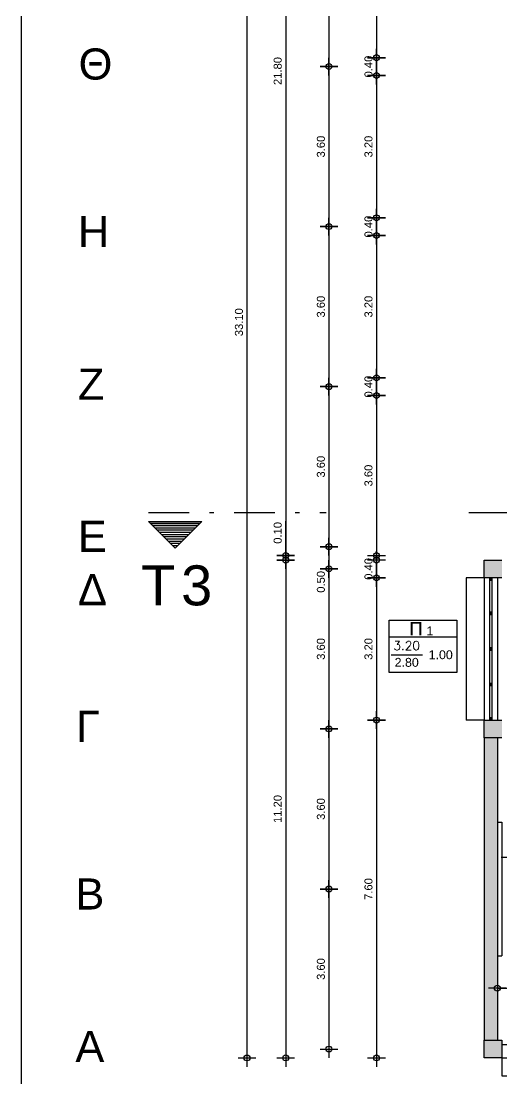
# Model space of a CAD drawing. Header units: metres. Extents: x 0 to 132, y -109 to 310.
# Drawn here: x 1 to 11.82, y 92.83 to 116.63 of the extents above; entities that cross this region are included whole.
import ezdxf

# ---------------------------------------------------------------- set-up
doc = ezdxf.new("R2010")
doc.units = ezdxf.units.M
doc.header["$LTSCALE"] = 0.036
doc.linetypes.add('DASHDOTX2', pattern=[50.8, 25.4, -12.7, 0, -12.7])
doc.layers.get('Defpoints').update_dxf_attribs({"color": 252})
for name, color, linetype in [('arxitektonika', 254, 'Continuous'), ('BORDER', 252, 'Continuous'), ('DIMBLK', 252, 'Continuous'), ('Grammata', 252, 'Continuous'), ('LAYER-ON', 252, 'Continuous'), ('Parathira', 252, 'Continuous')]:
    doc.layers.add(name, color=color, linetype=linetype)
doc.styles.add('COMU-N', font='arial.ttf')
doc.styles.get("Standard").update_dxf_attribs({"font": 'arial.ttf'})
doc.dimstyles.new('CADWDOT', dxfattribs={"dimscale": 0.1, "dimtxt": 1.8, "dimasz": 0.08, "dimexe": 2, "dimexo": 0, "dimgap": 0.09, "dimtad": 0, "dimrnd": 0.001, "dimzin": 0, "dimdsep": 46, "dimtxsty": 'Standard', "dimblk1": 'ARTDIM', "dimblk2": 'ARTDIM', "dimsah": 1, "dimcen": 0.09, "dimdle": 0.05, "dimse1": 1, "dimse2": 1, "dimadec": 0, "dimazin": 0, "dimtfac": 1, "dimtmove": 0, "dimatfit": 3, "dimldrblk": 'ARTDIM', "dimfxl": 2, "dimtvp": 0.9999, "dimtolj": 1, "dimtzin": 0, "dimarcsym": 0})

# ---------------------------------------------------------------- blocks, each defined once
blk = doc.blocks.new('art103')
at = {"layer": 'BORDER'}
blk.add_line((0.25, 14.6), (0.25, 0.25), dxfattribs=at)
blk = doc.blocks.new('A$C3D465094')
at = {"layer": 'Parathira'}
for p, q in [((0.175, 0), (0.175, -3.2)), ((0.225, 0), (0.175, 0)), ((0.175, 0), (0.175, -0.05)), ((0.185, 0), (0.185, -0.05)), ((0.195, 0), (0.195, -0.05)), ((0.205, 0), (0.205, -0.05)), ((0.215, 0), (0.215, -0.05)), ((0.225, 0), (0.225, -3.2)), ((0.225, -0.05), (0.225, 0)), ((0.175, -0.05), (0.225, -0.05)), ((0.225, -0.775), (0.175, -0.775)), ((0.175, -0.775), (0.175, -0.825)), ((0.175, -0.825), (0.225, -0.825)), ((0.185, -0.775), (0.185, -0.825)), ((0.195, -0.775), (0.195, -0.825)), ((0.205, -0.775), (0.205, -0.825)), ((0.215, -0.775), (0.215, -0.825)), ((0.225, -0.825), (0.225, -0.775)), ((0.225, -1.575), (0.175, -1.575)), ((0.175, -1.575), (0.175, -1.625)), ((0.175, -1.625), (0.225, -1.625)), ((0.185, -1.575), (0.185, -1.625)), ((0.195, -1.575), (0.195, -1.625)), ((0.205, -1.575), (0.205, -1.625)), ((0.215, -1.575), (0.215, -1.625)), ((0.225, -1.625), (0.225, -1.575)), ((0.225, -2.375), (0.175, -2.375)), ((0.175, -2.375), (0.175, -2.425)), ((0.185, -2.375), (0.185, -2.425)), ((0.195, -2.375), (0.195, -2.425)), ((0.205, -2.375), (0.205, -2.425)), ((0.215, -2.375), (0.215, -2.425)), ((0.225, -2.425), (0.225, -2.375)), ((0.175, -2.425), (0.225, -2.425)), ((0.225, -3.15), (0.175, -3.15)), ((0.175, -3.15), (0.175, -3.2)), ((0.175, -3.2), (0.225, -3.2)), ((0.185, -3.15), (0.185, -3.2)), ((0.195, -3.15), (0.195, -3.2)), ((0.205, -3.15), (0.205, -3.2)), ((0.215, -3.15), (0.215, -3.2)), ((0.225, -3.2), (0.225, -3.15))]:
    blk.add_line(p, q, dxfattribs=at)
blk = doc.blocks.new('ARTDIM')
at = {"layer": 'DIMBLK'}
for p, q in [((-24.9975, 0), (24.9975, 0)), ((0, -24.9975), (0, 24.9975))]:
    blk.add_line(p, q, dxfattribs=at)
blk.add_circle((0, 0), 8.25, dxfattribs=at)
blk = doc.blocks.new('*D343')
at = {"layer": 'arxitektonika', "color": 0, "lineweight": -2}
blk.add_line((8.997, 118.997), (8.997, 115.813), dxfattribs=at)
at = {"layer": 'Defpoints', "color": 0, "transparency": 16777216}
for p in [(11.418, 119.005), (8.997, 115.805), (11.418, 115.805)]:
    blk.add_point(p, dxfattribs=at)
at = {"layer": 'arxitektonika', "color": 0, "lineweight": -2, "xscale": 0.008, "yscale": 0.008, "zscale": 0.008}
for p, rotation in [((8.997, 119.005), 90), ((8.997, 115.805), 270)]:
    blk.add_blockref('ARTDIM', p, dxfattribs=dict(at, rotation=rotation))
at = {"layer": 'arxitektonika', "color": 0, "insert": (8.817, 117.405), "char_height": 0.18, "attachment_point": 5, "rotation": 90}
blk.add_mtext('\\A1;3.20', dxfattribs=at)
blk = doc.blocks.new('*D344')
at = {"layer": 'arxitektonika', "color": 0, "lineweight": -2}
blk.add_line((8.997, 115.797), (8.997, 115.413), dxfattribs=at)
at = {"layer": 'Defpoints', "color": 0, "transparency": 16777216}
for p in [(11.418, 115.805), (8.997, 115.405), (11.418, 115.405)]:
    blk.add_point(p, dxfattribs=at)
at = {"layer": 'arxitektonika', "color": 0, "lineweight": -2, "xscale": 0.008, "yscale": 0.008, "zscale": 0.008}
for p, rotation in [((8.997, 115.805), 90), ((8.997, 115.405), 270)]:
    blk.add_blockref('ARTDIM', p, dxfattribs=dict(at, rotation=rotation))
at = {"layer": 'arxitektonika', "color": 0, "insert": (8.817, 115.605), "char_height": 0.18, "attachment_point": 5, "rotation": 90}
blk.add_mtext('\\A1;0.40', dxfattribs=at)
blk = doc.blocks.new('*D345')
at = {"layer": 'arxitektonika', "color": 0, "lineweight": -2}
blk.add_line((8.997, 115.397), (8.997, 112.213), dxfattribs=at)
at = {"layer": 'Defpoints', "color": 0, "transparency": 16777216}
for p in [(11.418, 115.405), (8.997, 112.205), (11.418, 112.205)]:
    blk.add_point(p, dxfattribs=at)
at = {"layer": 'arxitektonika', "color": 0, "lineweight": -2, "xscale": 0.008, "yscale": 0.008, "zscale": 0.008}
for p, rotation in [((8.997, 115.405), 90), ((8.997, 112.205), 270)]:
    blk.add_blockref('ARTDIM', p, dxfattribs=dict(at, rotation=rotation))
at = {"layer": 'arxitektonika', "color": 0, "insert": (8.817, 113.805), "char_height": 0.18, "attachment_point": 5, "rotation": 90}
blk.add_mtext('\\A1;3.20', dxfattribs=at)
blk = doc.blocks.new('*D346')
at = {"layer": 'arxitektonika', "color": 0, "lineweight": -2}
blk.add_line((8.997, 112.197), (8.997, 111.813), dxfattribs=at)
at = {"layer": 'Defpoints', "color": 0, "transparency": 16777216}
for p in [(11.418, 112.205), (8.997, 111.805), (11.418, 111.805)]:
    blk.add_point(p, dxfattribs=at)
at = {"layer": 'arxitektonika', "color": 0, "lineweight": -2, "xscale": 0.008, "yscale": 0.008, "zscale": 0.008}
for p, rotation in [((8.997, 112.205), 90), ((8.997, 111.805), 270)]:
    blk.add_blockref('ARTDIM', p, dxfattribs=dict(at, rotation=rotation))
at = {"layer": 'arxitektonika', "color": 0, "insert": (8.817, 112.005), "char_height": 0.18, "attachment_point": 5, "rotation": 90}
blk.add_mtext('\\A1;0.40', dxfattribs=at)
blk = doc.blocks.new('*D347')
at = {"layer": 'arxitektonika', "color": 0, "lineweight": -2}
blk.add_line((8.997, 111.797), (8.997, 108.613), dxfattribs=at)
at = {"layer": 'Defpoints', "color": 0, "transparency": 16777216}
for p in [(11.418, 111.805), (8.997, 108.605), (11.418, 108.605)]:
    blk.add_point(p, dxfattribs=at)
at = {"layer": 'arxitektonika', "color": 0, "lineweight": -2, "xscale": 0.008, "yscale": 0.008, "zscale": 0.008}
for p, rotation in [((8.997, 111.805), 90), ((8.997, 108.605), 270)]:
    blk.add_blockref('ARTDIM', p, dxfattribs=dict(at, rotation=rotation))
at = {"layer": 'arxitektonika', "color": 0, "insert": (8.817, 110.205), "char_height": 0.18, "attachment_point": 5, "rotation": 90}
blk.add_mtext('\\A1;3.20', dxfattribs=at)
blk = doc.blocks.new('*D348')
at = {"layer": 'arxitektonika', "color": 0, "lineweight": -2}
blk.add_line((8.997, 108.213), (8.997, 108.597), dxfattribs=at)
at = {"layer": 'Defpoints', "color": 0, "transparency": 16777216}
for p in [(8.997, 108.605), (11.418, 108.605), (11.418, 108.205)]:
    blk.add_point(p, dxfattribs=at)
at = {"layer": 'arxitektonika', "color": 0, "lineweight": -2, "xscale": 0.008, "yscale": 0.008, "zscale": 0.008}
for p, rotation in [((8.997, 108.605), 90), ((8.997, 108.205), 270)]:
    blk.add_blockref('ARTDIM', p, dxfattribs=dict(at, rotation=rotation))
at = {"layer": 'arxitektonika', "color": 0, "insert": (8.817, 108.405), "char_height": 0.18, "attachment_point": 5, "rotation": 90}
blk.add_mtext('\\A1;0.40', dxfattribs=at)
blk = doc.blocks.new('*D349')
at = {"layer": 'arxitektonika', "color": 0, "lineweight": -2}
blk.add_line((8.997, 108.197), (8.997, 104.613), dxfattribs=at)
at = {"layer": 'Defpoints', "color": 0, "transparency": 16777216}
for p in [(11.418, 108.205), (8.997, 104.605), (11.418, 104.605)]:
    blk.add_point(p, dxfattribs=at)
at = {"layer": 'arxitektonika', "color": 0, "lineweight": -2, "xscale": 0.008, "yscale": 0.008, "zscale": 0.008}
for p, rotation in [((8.997, 108.205), 90), ((8.997, 104.605), 270)]:
    blk.add_blockref('ARTDIM', p, dxfattribs=dict(at, rotation=rotation))
at = {"layer": 'arxitektonika', "color": 0, "insert": (8.817, 106.405), "char_height": 0.18, "attachment_point": 5, "rotation": 90}
blk.add_mtext('\\A1;3.60', dxfattribs=at)
blk = doc.blocks.new('*D350')
at = {"layer": 'arxitektonika', "color": 0, "lineweight": -2}
for p, q in [((6.954, 104.605), (6.954, 105.382)), ((6.954, 104.513), (6.954, 104.597))]:
    blk.add_line(p, q, dxfattribs=at)
at = {"layer": 'Defpoints', "color": 0, "transparency": 16777216}
for p in [(6.954, 104.505), (7.35, 104.605), (7.35, 104.505)]:
    blk.add_point(p, dxfattribs=at)
at = {"layer": 'arxitektonika', "color": 0, "lineweight": -2, "xscale": 0.008, "yscale": 0.008, "zscale": 0.008}
for p, rotation in [((6.954, 104.605), 90), ((6.954, 104.505), 270)]:
    blk.add_blockref('ARTDIM', p, dxfattribs=dict(at, rotation=rotation))
at = {"layer": 'arxitektonika', "color": 0, "insert": (6.774, 105.116), "char_height": 0.18, "attachment_point": 5, "rotation": 90}
blk.add_mtext('\\A1;0.10', dxfattribs=at)
blk = doc.blocks.new('*D351')
at = {"layer": 'arxitektonika', "color": 0, "lineweight": -2}
blk.add_line((8.997, 104.497), (8.997, 104.113), dxfattribs=at)
at = {"layer": 'Defpoints', "color": 0, "transparency": 16777216}
for p in [(9.913, 104.505), (8.997, 104.105), (9.913, 104.105)]:
    blk.add_point(p, dxfattribs=at)
at = {"layer": 'arxitektonika', "color": 0, "lineweight": -2, "xscale": 0.008, "yscale": 0.008, "zscale": 0.008}
for p, rotation in [((8.997, 104.505), 90), ((8.997, 104.105), 270)]:
    blk.add_blockref('ARTDIM', p, dxfattribs=dict(at, rotation=rotation))
at = {"layer": 'arxitektonika', "color": 0, "insert": (8.817, 104.305), "char_height": 0.18, "attachment_point": 5, "rotation": 90}
blk.add_mtext('\\A1;0.40', dxfattribs=at)
blk = doc.blocks.new('*D352')
at = {"layer": 'arxitektonika', "color": 0, "lineweight": -2}
blk.add_line((8.997, 104.097), (8.997, 100.913), dxfattribs=at)
at = {"layer": 'Defpoints', "color": 0, "transparency": 16777216}
for p in [(9.913, 104.105), (8.997, 100.905), (9.913, 100.905)]:
    blk.add_point(p, dxfattribs=at)
at = {"layer": 'arxitektonika', "color": 0, "lineweight": -2, "xscale": 0.008, "yscale": 0.008, "zscale": 0.008}
for p, rotation in [((8.997, 104.105), 90), ((8.997, 100.905), 270)]:
    blk.add_blockref('ARTDIM', p, dxfattribs=dict(at, rotation=rotation))
at = {"layer": 'arxitektonika', "color": 0, "insert": (8.817, 102.505), "char_height": 0.18, "attachment_point": 5, "rotation": 90}
blk.add_mtext('\\A1;3.20', dxfattribs=at)
blk = doc.blocks.new('*D353')
at = {"layer": 'arxitektonika', "color": 0, "lineweight": -2}
blk.add_line((8.997, 100.897), (8.997, 93.313), dxfattribs=at)
at = {"layer": 'Defpoints', "color": 0, "transparency": 16777216}
for p in [(9.913, 100.905), (8.997, 93.305), (9.913, 93.305)]:
    blk.add_point(p, dxfattribs=at)
at = {"layer": 'arxitektonika', "color": 0, "lineweight": -2, "xscale": 0.008, "yscale": 0.008, "zscale": 0.008}
for p, rotation in [((8.997, 100.905), 90), ((8.997, 93.305), 270)]:
    blk.add_blockref('ARTDIM', p, dxfattribs=dict(at, rotation=rotation))
at = {"layer": 'arxitektonika', "color": 0, "insert": (8.817, 97.105), "char_height": 0.18, "attachment_point": 5, "rotation": 90}
blk.add_mtext('\\A1;7.60', dxfattribs=at)
blk = doc.blocks.new('*D356')
at = {"layer": 'arxitektonika', "color": 0, "lineweight": -2}
blk.add_line((6.954, 126.397), (6.954, 104.613), dxfattribs=at)
at = {"layer": 'Defpoints', "color": 0, "transparency": 16777216}
for p in [(9.452, 126.405), (6.954, 104.605), (10.588, 104.605)]:
    blk.add_point(p, dxfattribs=at)
at = {"layer": 'arxitektonika', "color": 0, "lineweight": -2, "xscale": 0.008, "yscale": 0.008, "zscale": 0.008}
for p, rotation in [((6.954, 126.405), 90), ((6.954, 104.605), 270)]:
    blk.add_blockref('ARTDIM', p, dxfattribs=dict(at, rotation=rotation))
at = {"layer": 'arxitektonika', "color": 0, "insert": (6.774, 115.505), "char_height": 0.18, "attachment_point": 5, "rotation": 90}
blk.add_mtext('\\A1;21.80', dxfattribs=at)
blk = doc.blocks.new('*D357')
at = {"layer": 'arxitektonika', "color": 0, "lineweight": -2}
blk.add_line((6.954, 104.497), (6.954, 93.313), dxfattribs=at)
at = {"layer": 'Defpoints', "color": 0, "transparency": 16777216}
for p in [(9.083, 104.505), (6.954, 93.305), (9.083, 93.305)]:
    blk.add_point(p, dxfattribs=at)
at = {"layer": 'arxitektonika', "color": 0, "lineweight": -2, "xscale": 0.008, "yscale": 0.008, "zscale": 0.008}
for p, rotation in [((6.954, 104.505), 90), ((6.954, 93.305), 270)]:
    blk.add_blockref('ARTDIM', p, dxfattribs=dict(at, rotation=rotation))
at = {"layer": 'arxitektonika', "color": 0, "insert": (6.774, 98.905), "char_height": 0.18, "attachment_point": 5, "rotation": 90}
blk.add_mtext('\\A1;11.20', dxfattribs=at)
blk = doc.blocks.new('*D358')
at = {"layer": 'arxitektonika', "color": 0, "lineweight": -2}
blk.add_line((6.082, 126.397), (6.082, 93.313), dxfattribs=at)
at = {"layer": 'Defpoints', "color": 0, "transparency": 16777216}
for p in [(9.452, 126.405), (6.082, 93.305), (9.452, 93.305)]:
    blk.add_point(p, dxfattribs=at)
at = {"layer": 'arxitektonika', "color": 0, "lineweight": -2, "xscale": 0.008, "yscale": 0.008, "zscale": 0.008}
for p, rotation in [((6.082, 126.405), 90), ((6.082, 93.305), 270)]:
    blk.add_blockref('ARTDIM', p, dxfattribs=dict(at, rotation=rotation))
at = {"layer": 'arxitektonika', "color": 0, "insert": (5.902, 109.855), "char_height": 0.18, "attachment_point": 5, "rotation": 90}
blk.add_mtext('\\A1;33.10', dxfattribs=at)
blk = doc.blocks.new('*D442')
at = {"layer": 'arxitektonika', "color": 0, "lineweight": -2}
blk.add_line((7.926, 119.197), (7.926, 115.613), dxfattribs=at)
at = {"layer": 'Defpoints', "color": 0, "transparency": 16777216}
for p in [(3.079, 119.205), (3.079, 115.605), (7.926, 115.605)]:
    blk.add_point(p, dxfattribs=at)
at = {"layer": 'arxitektonika', "color": 0, "lineweight": -2, "xscale": 0.008, "yscale": 0.008, "zscale": 0.008}
for p, rotation in [((7.926, 119.205), 90), ((7.926, 115.605), 270)]:
    blk.add_blockref('ARTDIM', p, dxfattribs=dict(at, rotation=rotation))
at = {"layer": 'arxitektonika', "color": 0, "insert": (7.746, 117.405), "char_height": 0.18, "attachment_point": 5, "rotation": 90}
blk.add_mtext('\\A1;3.60', dxfattribs=at)
blk = doc.blocks.new('*D443')
at = {"layer": 'arxitektonika', "color": 0, "lineweight": -2}
blk.add_line((7.926, 115.597), (7.926, 112.013), dxfattribs=at)
at = {"layer": 'Defpoints', "color": 0, "transparency": 16777216}
for p in [(3.079, 115.605), (3.079, 112.005), (7.926, 112.005)]:
    blk.add_point(p, dxfattribs=at)
at = {"layer": 'arxitektonika', "color": 0, "lineweight": -2, "xscale": 0.008, "yscale": 0.008, "zscale": 0.008}
for p, rotation in [((7.926, 115.605), 90), ((7.926, 112.005), 270)]:
    blk.add_blockref('ARTDIM', p, dxfattribs=dict(at, rotation=rotation))
at = {"layer": 'arxitektonika', "color": 0, "insert": (7.746, 113.805), "char_height": 0.18, "attachment_point": 5, "rotation": 90}
blk.add_mtext('\\A1;3.60', dxfattribs=at)
blk = doc.blocks.new('*D444')
at = {"layer": 'arxitektonika', "color": 0, "lineweight": -2}
blk.add_line((7.926, 111.997), (7.926, 108.413), dxfattribs=at)
at = {"layer": 'Defpoints', "color": 0, "transparency": 16777216}
for p in [(3.079, 112.005), (3.079, 108.405), (7.926, 108.405)]:
    blk.add_point(p, dxfattribs=at)
at = {"layer": 'arxitektonika', "color": 0, "lineweight": -2, "xscale": 0.008, "yscale": 0.008, "zscale": 0.008}
for p, rotation in [((7.926, 112.005), 90), ((7.926, 108.405), 270)]:
    blk.add_blockref('ARTDIM', p, dxfattribs=dict(at, rotation=rotation))
at = {"layer": 'arxitektonika', "color": 0, "insert": (7.746, 110.205), "char_height": 0.18, "attachment_point": 5, "rotation": 90}
blk.add_mtext('\\A1;3.60', dxfattribs=at)
blk = doc.blocks.new('*D445')
at = {"layer": 'arxitektonika', "color": 0, "lineweight": -2}
blk.add_line((7.926, 108.397), (7.926, 104.813), dxfattribs=at)
at = {"layer": 'Defpoints', "color": 0, "transparency": 16777216}
for p in [(3.079, 108.405), (3.079, 104.805), (7.926, 104.805)]:
    blk.add_point(p, dxfattribs=at)
at = {"layer": 'arxitektonika', "color": 0, "lineweight": -2, "xscale": 0.008, "yscale": 0.008, "zscale": 0.008}
for p, rotation in [((7.926, 108.405), 90), ((7.926, 104.805), 270)]:
    blk.add_blockref('ARTDIM', p, dxfattribs=dict(at, rotation=rotation))
at = {"layer": 'arxitektonika', "color": 0, "insert": (7.746, 106.605), "char_height": 0.18, "attachment_point": 5, "rotation": 90}
blk.add_mtext('\\A1;3.60', dxfattribs=at)
blk = doc.blocks.new('*D446')
at = {"layer": 'arxitektonika', "color": 0, "lineweight": -2}
for p, q in [((7.926, 104.797), (7.926, 104.313)), ((7.926, 104.305), (7.926, 103.731))]:
    blk.add_line(p, q, dxfattribs=at)
at = {"layer": 'Defpoints', "color": 0, "transparency": 16777216}
for p in [(3.079, 104.805), (3.079, 104.305), (7.926, 104.305)]:
    blk.add_point(p, dxfattribs=at)
at = {"layer": 'arxitektonika', "color": 0, "lineweight": -2, "xscale": 0.008, "yscale": 0.008, "zscale": 0.008}
for p, rotation in [((7.926, 104.805), 90), ((7.926, 104.305), 270)]:
    blk.add_blockref('ARTDIM', p, dxfattribs=dict(at, rotation=rotation))
at = {"layer": 'arxitektonika', "color": 0, "insert": (7.746, 104.014), "char_height": 0.18, "attachment_point": 5, "rotation": 90}
blk.add_mtext('\\A1;0.50', dxfattribs=at)
blk = doc.blocks.new('*D447')
at = {"layer": 'arxitektonika', "color": 0, "lineweight": -2}
blk.add_line((7.926, 104.297), (7.926, 100.713), dxfattribs=at)
at = {"layer": 'Defpoints', "color": 0, "transparency": 16777216}
for p in [(3.079, 104.305), (3.079, 100.705), (7.926, 100.705)]:
    blk.add_point(p, dxfattribs=at)
at = {"layer": 'arxitektonika', "color": 0, "lineweight": -2, "xscale": 0.008, "yscale": 0.008, "zscale": 0.008}
for p, rotation in [((7.926, 104.305), 90), ((7.926, 100.705), 270)]:
    blk.add_blockref('ARTDIM', p, dxfattribs=dict(at, rotation=rotation))
at = {"layer": 'arxitektonika', "color": 0, "insert": (7.746, 102.505), "char_height": 0.18, "attachment_point": 5, "rotation": 90}
blk.add_mtext('\\A1;3.60', dxfattribs=at)
blk = doc.blocks.new('*D448')
at = {"layer": 'arxitektonika', "color": 0, "lineweight": -2}
blk.add_line((7.926, 100.697), (7.926, 97.113), dxfattribs=at)
at = {"layer": 'Defpoints', "color": 0, "transparency": 16777216}
for p in [(3.079, 100.705), (3.079, 97.105), (7.926, 97.105)]:
    blk.add_point(p, dxfattribs=at)
at = {"layer": 'arxitektonika', "color": 0, "lineweight": -2, "xscale": 0.008, "yscale": 0.008, "zscale": 0.008}
for p, rotation in [((7.926, 100.705), 90), ((7.926, 97.105), 270)]:
    blk.add_blockref('ARTDIM', p, dxfattribs=dict(at, rotation=rotation))
at = {"layer": 'arxitektonika', "color": 0, "insert": (7.746, 98.905), "char_height": 0.18, "attachment_point": 5, "rotation": 90}
blk.add_mtext('\\A1;3.60', dxfattribs=at)
blk = doc.blocks.new('*D449')
at = {"layer": 'arxitektonika', "color": 0, "lineweight": -2}
blk.add_line((7.926, 97.097), (7.926, 93.513), dxfattribs=at)
at = {"layer": 'Defpoints', "color": 0, "transparency": 16777216}
for p in [(3.079, 97.105), (3.079, 93.505), (7.926, 93.505)]:
    blk.add_point(p, dxfattribs=at)
at = {"layer": 'arxitektonika', "color": 0, "lineweight": -2, "xscale": 0.008, "yscale": 0.008, "zscale": 0.008}
for p, rotation in [((7.926, 97.105), 90), ((7.926, 93.505), 270)]:
    blk.add_blockref('ARTDIM', p, dxfattribs=dict(at, rotation=rotation))
at = {"layer": 'arxitektonika', "color": 0, "insert": (7.746, 95.305), "char_height": 0.18, "attachment_point": 5, "rotation": 90}
blk.add_mtext('\\A1;3.60', dxfattribs=at)
blk = doc.blocks.new('*D481')
at = {"layer": 'arxitektonika', "color": 0, "lineweight": -2}
blk.add_line((11.725, 94.875), (18.61, 94.875), dxfattribs=at)
at = {"layer": 'Defpoints', "color": 0, "transparency": 16777216}
for p in [(11.717, 95.605), (18.618, 95.605), (18.618, 94.875)]:
    blk.add_point(p, dxfattribs=at)
at = {"layer": 'arxitektonika', "color": 0, "lineweight": -2, "xscale": 0.008, "yscale": 0.008, "zscale": 0.008, "rotation": 180}
blk.add_blockref('ARTDIM', (11.717, 94.875), dxfattribs=at)
at = {"layer": 'arxitektonika', "color": 0, "lineweight": -2, "xscale": 0.008, "yscale": 0.008, "zscale": 0.008}
blk.add_blockref('ARTDIM', (18.618, 94.875), dxfattribs=at)
at = {"layer": 'arxitektonika', "color": 0, "insert": (15.167, 95.055), "char_height": 0.18, "attachment_point": 5}
blk.add_mtext('\\A1;6.90', dxfattribs=at)

msp = doc.modelspace()

# ---------------------------------------------------------------- hatches: boundary and pattern name
at = {"layer": 'arxitektonika'}
for points in [[(11.818, 104.505), (11.418, 104.505), (11.418, 104.105), (11.818, 104.105)], [(11.818, 100.905), (11.418, 100.905), (11.418, 100.505), (11.818, 100.505)], [(11.418, 93.705), (11.718, 93.705), (11.718, 100.505), (11.418, 100.505)], [(11.818, 93.705), (11.418, 93.705), (11.418, 93.305), (11.818, 93.305)]]:
    msp.add_hatch(color=256, dxfattribs=at).paths.add_polyline_path(points)

# ---------------------------------------------------------------- linework, layer by layer
at = {"layer": 'arxitektonika', "linetype": 'DASHDOTX2'}
for p, q in [((3.867, 105.575), (7.867, 105.575)), ((11.074, 105.575), (12.816, 105.575))]:
    msp.add_line(p, q, dxfattribs=at)
at = {"layer": 'arxitektonika'}
for p, q in [((3.867, 105.375), (4.467, 105.375)), ((4.467, 104.775), (3.867, 105.375)), ((5.017, 105.325), (3.917, 105.325)), ((3.917, 105.325), (5.017, 105.325)), ((5.017, 105.325), (3.917, 105.325)), ((4.967, 105.275), (3.967, 105.275)), ((4.917, 105.225), (4.017, 105.225)), ((4.867, 105.175), (4.067, 105.175)), ((4.467, 105.375), (5.067, 105.375)), ((4.467, 104.775), (5.067, 105.375)), ((4.817, 105.125), (4.117, 105.125)), ((4.767, 105.075), (4.167, 105.075)), ((4.717, 105.025), (4.217, 105.025)), ((4.667, 104.975), (4.267, 104.975)), ((4.617, 104.925), (4.317, 104.925)), ((4.567, 104.875), (4.367, 104.875)), ((4.517, 104.825), (4.417, 104.825)), ((11.418, 104.505), (11.818, 104.505)), ((11.418, 104.105), (11.418, 104.505)), ((11.018, 104.105), (11.018, 100.905)), ((11.418, 104.105), (11.018, 104.105)), ((11.818, 104.105), (11.418, 104.105)), ((11.418, 104.105), (11.418, 100.905)), ((11.718, 104.105), (11.718, 100.905)), ((10.805, 102.773), (9.28, 102.773)), ((9.33, 102.373), (10.03, 102.373)), ((11.418, 100.905), (11.018, 100.905)), ((11.418, 100.505), (11.418, 100.905)), ((11.418, 100.905), (11.818, 100.905)), ((11.818, 100.505), (11.418, 100.505)), ((11.418, 100.505), (11.418, 93.705)), ((11.718, 100.505), (11.718, 93.705)), ((11.717, 98.605), (11.817, 98.605)), ((11.817, 98.605), (11.817, 95.605)), ((13.421, 97.811), (11.799, 97.811)), ((11.717, 95.605), (11.817, 95.605)), ((11.418, 93.705), (11.818, 93.705)), ((11.418, 93.305), (11.418, 93.705)), ((11.818, 93.705), (11.818, 93.305)), ((11.818, 93.605), (14.818, 93.605)), ((11.818, 93.305), (11.418, 93.305)), ((11.818, 93.305), (11.818, 92.905)), ((11.818, 93.305), (14.818, 93.305)), ((11.818, 92.905), (14.818, 92.905))]:
    msp.add_line(p, q, dxfattribs=at)
msp.add_lwpolyline([(9.28, 103.151), (10.805, 103.151), (10.805, 101.973), (9.28, 101.973), (9.28, 103.151)], dxfattribs=at)

# ---------------------------------------------------------------- block references
msp.add_blockref('A$C3D465094', (11.368, 104.105), dxfattribs=at)
at = {"layer": 'LAYER-ON', "xscale": 4, "yscale": 4, "zscale": 4}
msp.add_blockref('art103', (0, 79.122), dxfattribs=at)

# ---------------------------------------------------------------- texts
at = {"layer": 'arxitektonika', "style": 'COMU-N'}
for s, height, p in [('Τ', 0.9, (3.702, 103.485)), ('3', 0.9, (4.601, 103.485)), ('Π', 0.3, (9.735, 102.811)), ('1', 0.2, (10.122, 102.811))]:
    msp.add_text(s, height=height, dxfattribs=at).set_placement(p)
at = {"layer": 'arxitektonika', "linetype": 'ByBlock', "char_height": 0.2, "attachment_point": 5, "style": 'COMU-N'}
for s, insert in [('{\\Fcomplex.shx;3.20}', (9.677, 102.58)), ('2.80', (9.677, 102.202)), ('1.00', (10.442, 102.373))]:
    msp.add_mtext(s, dxfattribs=dict(at, insert=insert))
at = {"layer": 'Grammata', "style": 'COMU-N'}
for s, p in [('Θ', (2.293, 115.313)), ('Η', (2.277, 111.543)), ('Ζ', (2.277, 108.113)), ('Ε', (2.277, 104.687)), ('Δ', (2.277, 103.488)), ('Γ', (2.237, 100.413)), ('Β', (2.22, 96.643)), ('Α', (2.22, 93.213))]:
    msp.add_text(s, height=0.7, dxfattribs=at).set_placement(p)

# ---------------------------------------------------------------- dimensions: what is measured, and where the dimension line sits
at = {"layer": 'arxitektonika'}
for base, p1, p2, picture, middle in [((6.082, 93.305), (9.452, 126.405), (9.452, 93.305), '*D358', (5.902, 109.855)), ((6.954, 104.605), (9.452, 126.405), (10.588, 104.605), '*D356', (6.774, 115.505)), ((7.926, 115.605), (3.079, 119.205), (3.079, 115.605), '*D442', (7.746, 117.405)), ((8.997, 115.805), (11.418, 119.005), (11.418, 115.805), '*D343', (8.817, 117.405)), ((7.926, 112.005), (3.079, 115.605), (3.079, 112.005), '*D443', (7.746, 113.805)), ((8.997, 112.205), (11.418, 115.405), (11.418, 112.205), '*D345', (8.817, 113.805)), ((7.926, 108.405), (3.079, 112.005), (3.079, 108.405), '*D444', (7.746, 110.205)), ((8.997, 108.605), (11.418, 111.805), (11.418, 108.605), '*D347', (8.817, 110.205)), ((7.926, 104.805), (3.079, 108.405), (3.079, 104.805), '*D445', (7.746, 106.605)), ((8.997, 104.605), (11.418, 108.205), (11.418, 104.605), '*D349', (8.817, 106.405)), ((7.926, 104.305), (3.079, 104.805), (3.079, 104.305), '*D446', (7.746, 104.014)), ((6.954, 93.305), (9.083, 104.505), (9.083, 93.305), '*D357', (6.774, 98.905)), ((7.926, 100.705), (3.079, 104.305), (3.079, 100.705), '*D447', (7.746, 102.505)), ((8.997, 100.905), (9.913, 104.105), (9.913, 100.905), '*D352', (8.817, 102.505)), ((7.926, 97.105), (3.079, 100.705), (3.079, 97.105), '*D448', (7.746, 98.905)), ((8.997, 93.305), (9.913, 100.905), (9.913, 93.305), '*D353', (8.817, 97.105)), ((7.926, 93.505), (3.079, 97.105), (3.079, 93.505), '*D449', (7.746, 95.305))]:
    dim = msp.add_linear_dim(base=base, p1=p1, p2=p2, angle=90, dimstyle='CADWDOT', dxfattribs=at)
    dim.commit()
    dim.dimension.update_dxf_attribs({"geometry": picture, "text_midpoint": middle})
for base, p1, p2, picture, middle in [((8.997, 115.405), (11.418, 115.805), (11.418, 115.405), '*D344', (8.997, 115.605)), ((8.997, 111.805), (11.418, 112.205), (11.418, 111.805), '*D346', (8.997, 112.005)), ((8.997, 108.605), (11.418, 108.205), (11.418, 108.605), '*D348', (8.997, 108.405)), ((6.954, 104.505), (7.35, 104.605), (7.35, 104.505), '*D350', (6.954, 105.116)), ((8.997, 104.105), (9.913, 104.505), (9.913, 104.105), '*D351', (8.997, 104.305))]:
    dim = msp.add_linear_dim(base=base, p1=p1, p2=p2, angle=90, dimstyle='CADWDOT', dxfattribs=at)
    dim.commit()
    dim.dimension.update_dxf_attribs({"geometry": picture, "text_midpoint": middle, "dimtype": 160})
dim = msp.add_linear_dim(base=(18.618, 94.875), p1=(11.717, 95.605), p2=(18.618, 95.605), dimstyle='CADWDOT', dxfattribs=at)
dim.commit()
dim.dimension.update_dxf_attribs({"geometry": '*D481', "text_midpoint": (15.167, 95.055)})

doc.saveas('drawing.dxf')
